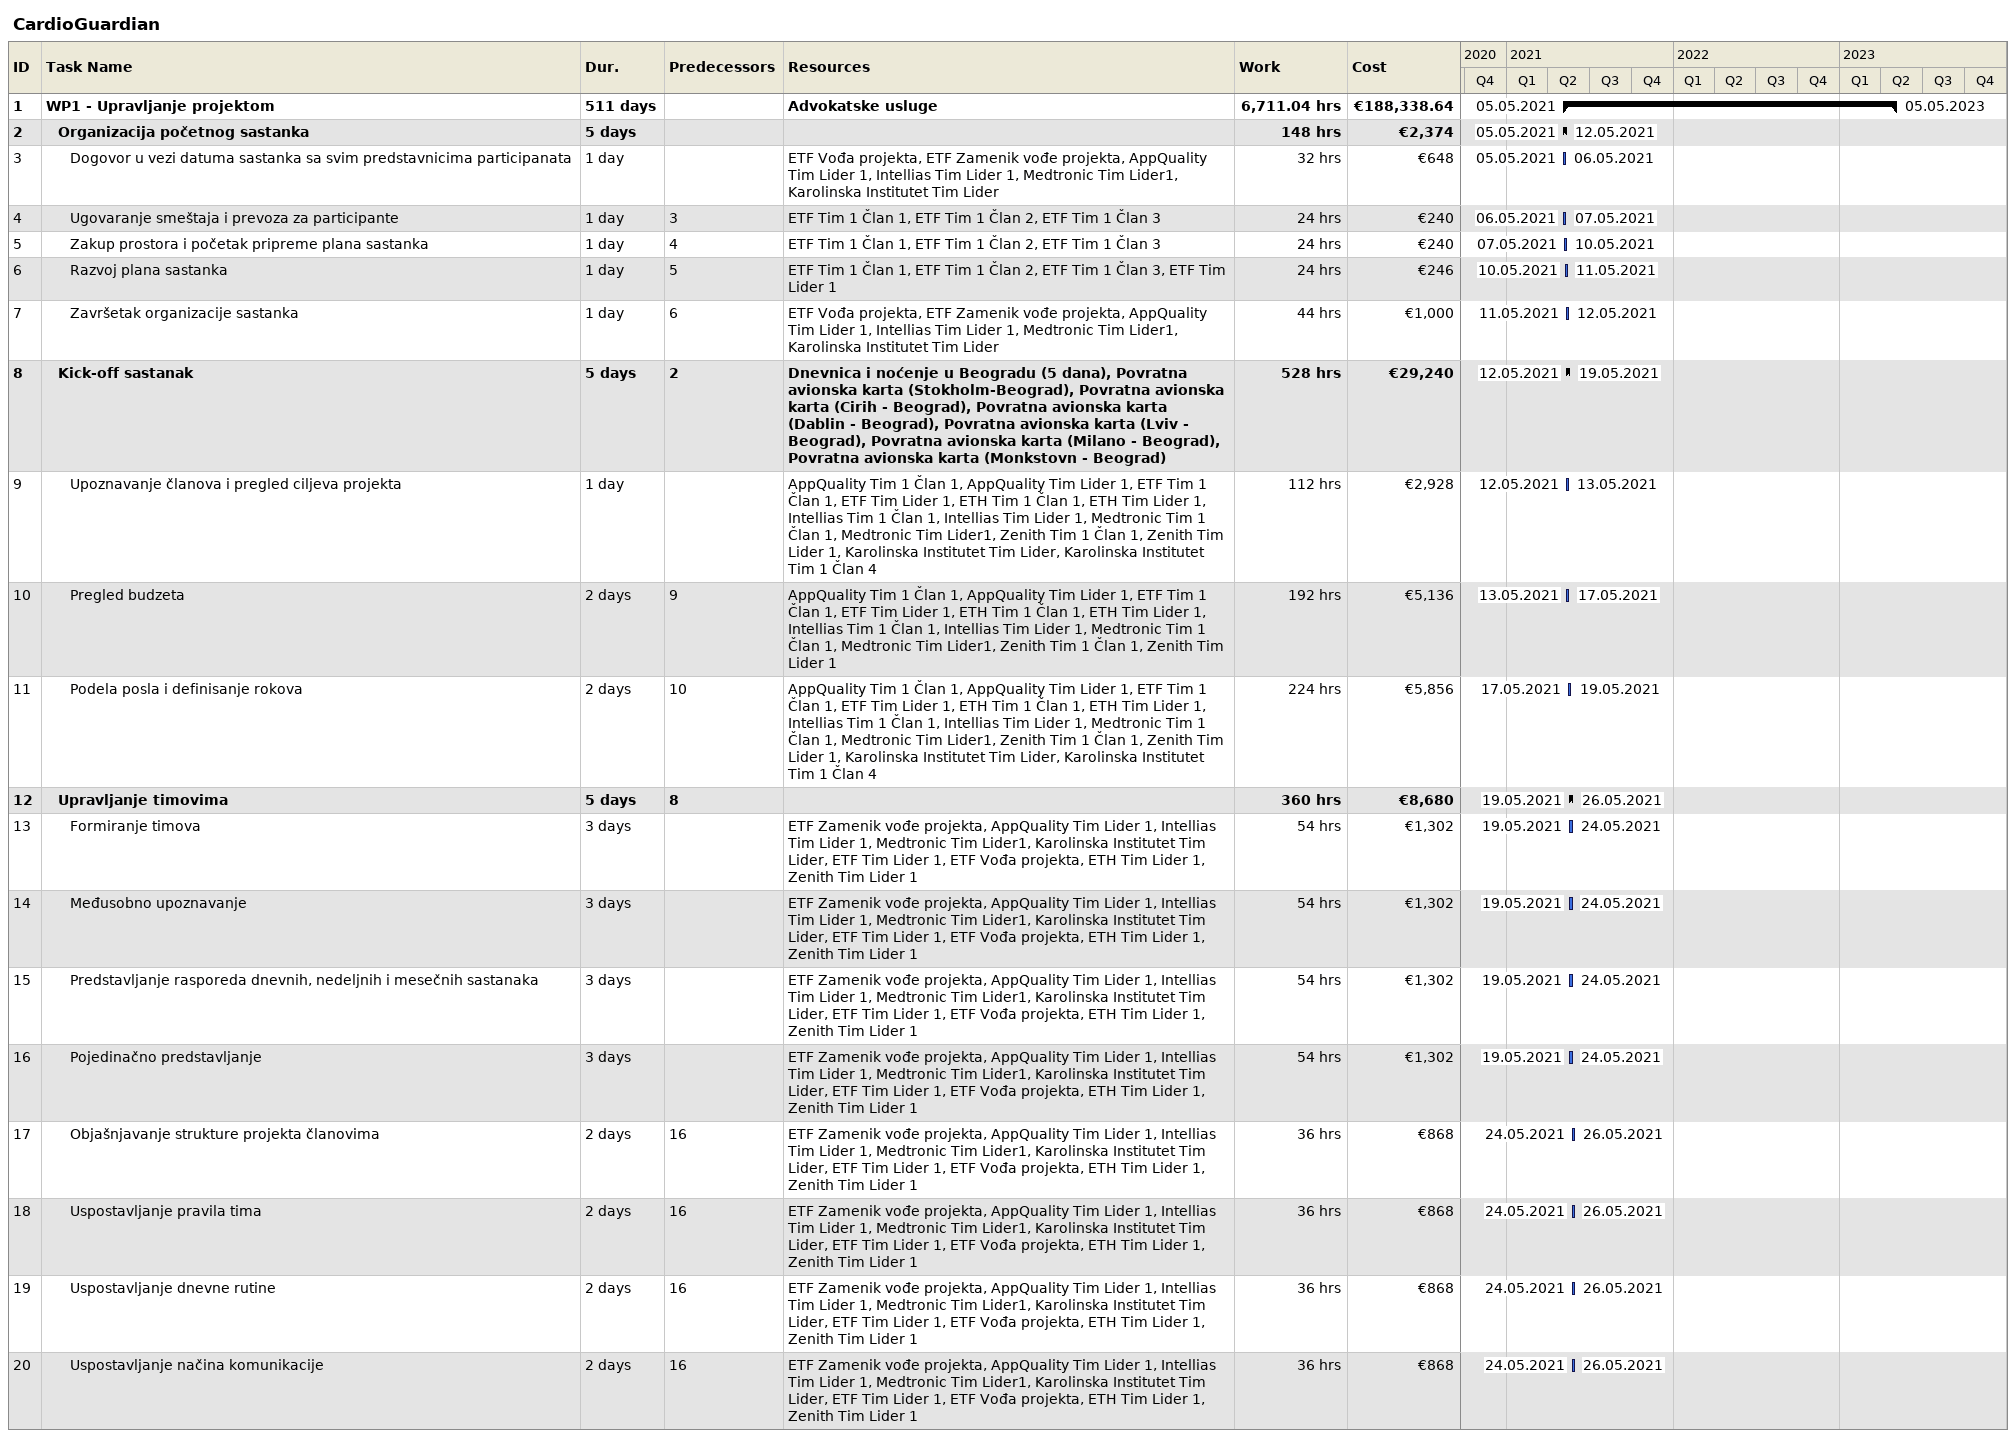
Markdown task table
CardioGuardian

| ID | Level | Task | Duration | Start | Finish | Predecessors | Resources | Work (h) | Cost (€) |
|---|---|---|---|---|---|---|---|---|---|
| 1 | 1 | **WP1 - Upravljanje projektom** | 511d | 2021-05-05 | 2023-05-05 |  | Advokatske usluge | 6711.04 | 188338.64 |
| 2 | 2 | **Organizacija početnog sastanka** | 5d | 2021-05-05 | 2021-05-12 |  |  | 148 | 2374 |
| 3 | 3 | Dogovor u vezi datuma sastanka sa svim predstavnicima participanata | 1d | 2021-05-05 | 2021-05-06 |  | ETF Vođa projekta, ETF Zamenik vođe projekta, AppQuality Tim Lider 1, Intellias Tim Lider 1, Medtronic Tim Lider1, Karolinska Institutet Tim Lider | 32 | 648 |
| 4 | 3 | Ugovaranje smeštaja i prevoza za participante | 1d | 2021-05-06 | 2021-05-07 | 3 | ETF Tim 1 Član 1, ETF Tim 1 Član 2, ETF Tim 1 Član 3 | 24 | 240 |
| 5 | 3 | Zakup prostora i početak pripreme plana sastanka | 1d | 2021-05-07 | 2021-05-10 | 4 | ETF Tim 1 Član 1, ETF Tim 1 Član 2, ETF Tim 1 Član 3 | 24 | 240 |
| 6 | 3 | Razvoj plana sastanka | 1d | 2021-05-10 | 2021-05-11 | 5 | ETF Tim 1 Član 1, ETF Tim 1 Član 2, ETF Tim 1 Član 3, ETF Tim Lider 1 | 24 | 246 |
| 7 | 3 | Završetak organizacije sastanka | 1d | 2021-05-11 | 2021-05-12 | 6 | ETF Vođa projekta, ETF Zamenik vođe projekta, AppQuality Tim Lider 1, Intellias Tim Lider 1, Medtronic Tim Lider1, Karolinska Institutet Tim Lider | 44 | 1000 |
| 8 | 2 | **Kick-off sastanak** | 5d | 2021-05-12 | 2021-05-19 | 2 | Dnevnica i noćenje u Beogradu (5 dana), Povratna avionska karta (Stokholm-Beograd), Povratna avionska karta (Cirih - Beograd), Povratna avionska karta (Dablin - Beograd), Povratna avionska karta (Lviv - Beograd), Povratna avionska karta (Milano - Beograd), Povratna avionska karta (Monkstovn - Beograd) | 528 | 29240 |
| 9 | 3 | Upoznavanje članova i pregled ciljeva projekta | 1d | 2021-05-12 | 2021-05-13 |  | AppQuality Tim 1 Član 1, AppQuality Tim Lider 1, ETF Tim 1 Član 1, ETF Tim Lider 1, ETH Tim 1 Član 1, ETH Tim Lider 1, Intellias Tim 1 Član 1, Intellias Tim Lider 1, Medtronic Tim 1 Član 1, Medtronic Tim Lider1, Zenith Tim 1 Član 1, Zenith Tim Lider 1, Karolinska Institutet Tim Lider, Karolinska Institutet Tim 1 Član 4 | 112 | 2928 |
| 10 | 3 | Pregled budzeta | 2d | 2021-05-13 | 2021-05-17 | 9 | AppQuality Tim 1 Član 1, AppQuality Tim Lider 1, ETF Tim 1 Član 1, ETF Tim Lider 1, ETH Tim 1 Član 1, ETH Tim Lider 1, Intellias Tim 1 Član 1, Intellias Tim Lider 1, Medtronic Tim 1 Član 1, Medtronic Tim Lider1, Zenith Tim 1 Član 1, Zenith Tim Lider 1 | 192 | 5136 |
| 11 | 3 | Podela posla i definisanje rokova | 2d | 2021-05-17 | 2021-05-19 | 10 | AppQuality Tim 1 Član 1, AppQuality Tim Lider 1, ETF Tim 1 Član 1, ETF Tim Lider 1, ETH Tim 1 Član 1, ETH Tim Lider 1, Intellias Tim 1 Član 1, Intellias Tim Lider 1, Medtronic Tim 1 Član 1, Medtronic Tim Lider1, Zenith Tim 1 Član 1, Zenith Tim Lider 1, Karolinska Institutet Tim Lider, Karolinska Institutet Tim 1 Član 4 | 224 | 5856 |
| 12 | 2 | **Upravljanje timovima** | 5d | 2021-05-19 | 2021-05-26 | 8 |  | 360 | 8680 |
| 13 | 3 | Formiranje timova | 3d | 2021-05-19 | 2021-05-24 |  | ETF Zamenik vođe projekta, AppQuality Tim Lider 1, Intellias Tim Lider 1, Medtronic Tim Lider1, Karolinska Institutet Tim Lider, ETF Tim Lider 1, ETF Vođa projekta, ETH Tim Lider 1, Zenith Tim Lider 1 | 54 | 1302 |
| 14 | 3 | Međusobno upoznavanje | 3d | 2021-05-19 | 2021-05-24 |  | ETF Zamenik vođe projekta, AppQuality Tim Lider 1, Intellias Tim Lider 1, Medtronic Tim Lider1, Karolinska Institutet Tim Lider, ETF Tim Lider 1, ETF Vođa projekta, ETH Tim Lider 1, Zenith Tim Lider 1 | 54 | 1302 |
| 15 | 3 | Predstavljanje rasporeda dnevnih, nedeljnih i mesečnih sastanaka | 3d | 2021-05-19 | 2021-05-24 |  | ETF Zamenik vođe projekta, AppQuality Tim Lider 1, Intellias Tim Lider 1, Medtronic Tim Lider1, Karolinska Institutet Tim Lider, ETF Tim Lider 1, ETF Vođa projekta, ETH Tim Lider 1, Zenith Tim Lider 1 | 54 | 1302 |
| 16 | 3 | Pojedinačno predstavljanje | 3d | 2021-05-19 | 2021-05-24 |  | ETF Zamenik vođe projekta, AppQuality Tim Lider 1, Intellias Tim Lider 1, Medtronic Tim Lider1, Karolinska Institutet Tim Lider, ETF Tim Lider 1, ETF Vođa projekta, ETH Tim Lider 1, Zenith Tim Lider 1 | 54 | 1302 |
| 17 | 3 | Objašnjavanje strukture projekta članovima | 2d | 2021-05-24 | 2021-05-26 | 16 | ETF Zamenik vođe projekta, AppQuality Tim Lider 1, Intellias Tim Lider 1, Medtronic Tim Lider1, Karolinska Institutet Tim Lider, ETF Tim Lider 1, ETF Vođa projekta, ETH Tim Lider 1, Zenith Tim Lider 1 | 36 | 868 |
| 18 | 3 | Uspostavljanje pravila tima | 2d | 2021-05-24 | 2021-05-26 | 16 | ETF Zamenik vođe projekta, AppQuality Tim Lider 1, Intellias Tim Lider 1, Medtronic Tim Lider1, Karolinska Institutet Tim Lider, ETF Tim Lider 1, ETF Vođa projekta, ETH Tim Lider 1, Zenith Tim Lider 1 | 36 | 868 |
| 19 | 3 | Uspostavljanje dnevne rutine | 2d | 2021-05-24 | 2021-05-26 | 16 | ETF Zamenik vođe projekta, AppQuality Tim Lider 1, Intellias Tim Lider 1, Medtronic Tim Lider1, Karolinska Institutet Tim Lider, ETF Tim Lider 1, ETF Vođa projekta, ETH Tim Lider 1, Zenith Tim Lider 1 | 36 | 868 |
| 20 | 3 | Uspostavljanje načina komunikacije | 2d | 2021-05-24 | 2021-05-26 | 16 | ETF Zamenik vođe projekta, AppQuality Tim Lider 1, Intellias Tim Lider 1, Medtronic Tim Lider1, Karolinska Institutet Tim Lider, ETF Tim Lider 1, ETF Vođa projekta, ETH Tim Lider 1, Zenith Tim Lider 1 | 36 | 868 |
